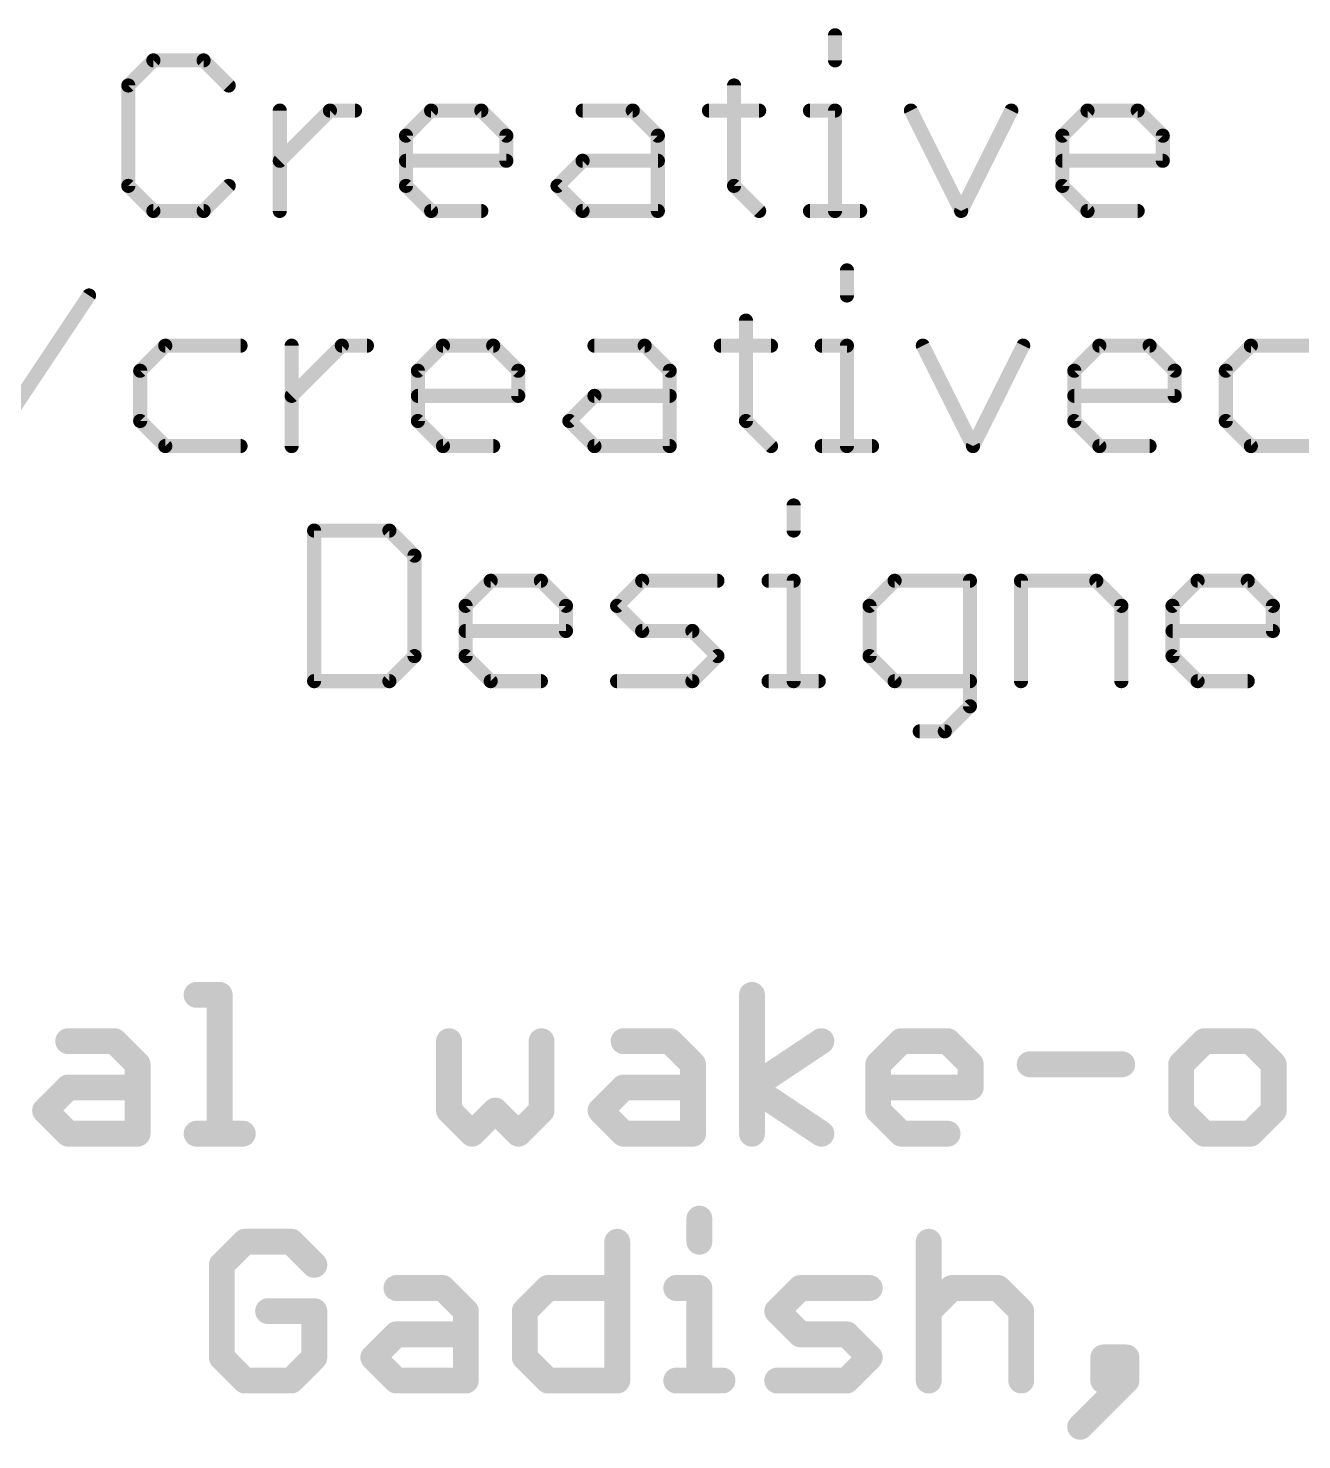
# Model space of a CAD drawing. Extents: x -98 to 45, y 0 to 29.
# Drawn here: x -69.05 to -55.29, y 13.47 to 28.72 of the extents above; entities that cross this region are included whole.
import ezdxf

# ---------------------------------------------------------------- set-up
doc = ezdxf.new("R2010")
doc.units = 0
doc.layers.add('27', color=253, linetype='CONTINUOUS')

msp = doc.modelspace()

# ---------------------------------------------------------------- linework, layer by layer
at = {"layer": '27'}
for points, const_width in [([(-60.3338, 28.6444), (-60.3338, 28.3732)], 0.1524), ([(-67.701, 28.3732), (-67.9721, 28.102)], 0.1524), ([(-67.1586, 28.3732), (-67.701, 28.3732)], 0.1524), ([(-66.8875, 28.102), (-67.1586, 28.3732)], 0.1524), ([(-67.9721, 28.102), (-67.9721, 27.0174)], 0.1524), ([(-61.4252, 28.102), (-61.4252, 27.0174)], 0.1524), ([(-66.335, 26.7462), (-66.335, 27.8309)], 0.1524), ([(-66.335, 27.2885), (-65.7926, 27.8309)], 0.1524), ([(-65.7926, 27.8309), (-65.5215, 27.8309)], 0.1524), ([(-64.9707, 27.5597), (-64.6995, 27.8309)], 0.1524), ([(-64.6995, 27.8309), (-64.1572, 27.8309)], 0.1524), ([(-64.1572, 27.8309), (-63.886, 27.5597)], 0.1524), ([(-63.0624, 27.8309), (-62.52, 27.8309)], 0.1524), ([(-62.52, 27.8309), (-62.2489, 27.5597)], 0.1524), ([(-61.6964, 27.8309), (-61.154, 27.8309)], 0.1524), ([(-60.6049, 27.8309), (-60.3338, 27.8309)], 0.1524), ([(-60.3338, 27.8309), (-60.3338, 26.7462)], 0.1524), ([(-59.5135, 27.8309), (-58.9712, 26.7462)], 0.1524), ([(-58.9712, 26.7462), (-58.4288, 27.8309)], 0.1524), ([(-57.8763, 27.5597), (-57.6052, 27.8309)], 0.1524), ([(-57.6052, 27.8309), (-57.0628, 27.8309)], 0.1524), ([(-57.0628, 27.8309), (-56.7917, 27.5597)], 0.1524), ([(-64.9707, 27.0174), (-64.9707, 27.5597)], 0.1524), ([(-63.886, 27.5597), (-63.886, 27.2885)], 0.1524), ([(-62.2489, 27.5597), (-62.2489, 26.7462)], 0.1524), ([(-57.8763, 27.0174), (-57.8763, 27.5597)], 0.1524), ([(-56.7917, 27.5597), (-56.7917, 27.2885)], 0.1524), ([(-63.886, 27.2885), (-64.9707, 27.2885)], 0.1524), ([(-63.3335, 27.0174), (-63.0624, 27.2885)], 0.1524), ([(-63.0624, 27.2885), (-62.2489, 27.2885)], 0.1524), ([(-56.7917, 27.2885), (-57.8763, 27.2885)], 0.1524), ([(-67.9721, 27.0174), (-67.701, 26.7462)], 0.1524), ([(-67.1586, 26.7462), (-66.8875, 27.0174)], 0.1524), ([(-64.6995, 26.7462), (-64.9707, 27.0174)], 0.1524), ([(-63.0624, 26.7462), (-63.3335, 27.0174)], 0.1524), ([(-61.4252, 27.0174), (-61.154, 26.7462)], 0.1524), ([(-57.6052, 26.7462), (-57.8763, 27.0174)], 0.1524), ([(-67.701, 26.7462), (-67.1586, 26.7462)], 0.1524), ([(-64.1572, 26.7462), (-64.6995, 26.7462)], 0.1524), ([(-62.2489, 26.7462), (-63.0624, 26.7462)], 0.1524), ([(-60.6049, 26.7462), (-60.0626, 26.7462)], 0.1524), ([(-57.0628, 26.7462), (-57.6052, 26.7462)], 0.1524), ([(-60.2054, 26.1044), (-60.2054, 25.8332)], 0.1524), ([(-69.4809, 24.2062), (-68.3962, 25.8332)], 0.1524), ([(-61.2968, 25.562), (-61.2968, 24.4774)], 0.1524), ([(-67.5726, 25.2909), (-67.8437, 25.0197)], 0.1524), ([(-66.7591, 25.2909), (-67.5726, 25.2909)], 0.1524), ([(-66.2066, 24.2062), (-66.2066, 25.2909)], 0.1524), ([(-66.2066, 24.7485), (-65.6642, 25.2909)], 0.1524), ([(-65.6642, 25.2909), (-65.3931, 25.2909)], 0.1524), ([(-64.8423, 25.0197), (-64.5711, 25.2909)], 0.1524), ([(-64.5711, 25.2909), (-64.0288, 25.2909)], 0.1524), ([(-64.0288, 25.2909), (-63.7576, 25.0197)], 0.1524), ([(-62.934, 25.2909), (-62.3916, 25.2909)], 0.1524), ([(-62.3916, 25.2909), (-62.1205, 25.0197)], 0.1524), ([(-61.568, 25.2909), (-61.0256, 25.2909)], 0.1524), ([(-60.4765, 25.2909), (-60.2054, 25.2909)], 0.1524), ([(-60.2054, 25.2909), (-60.2054, 24.2062)], 0.1524), ([(-59.3851, 25.2909), (-58.8428, 24.2062)], 0.1524), ([(-58.8428, 24.2062), (-58.3004, 25.2909)], 0.1524), ([(-57.7479, 25.0197), (-57.4768, 25.2909)], 0.1524), ([(-57.4768, 25.2909), (-56.9344, 25.2909)], 0.1524), ([(-56.9344, 25.2909), (-56.6633, 25.0197)], 0.1524), ([(-55.8396, 25.2909), (-56.1108, 25.0197)], 0.1524), ([(-55.0261, 25.2909), (-55.8396, 25.2909)], 0.1524), ([(-67.8437, 25.0197), (-67.8437, 24.4774)], 0.1524), ([(-64.8423, 24.4774), (-64.8423, 25.0197)], 0.1524), ([(-63.7576, 25.0197), (-63.7576, 24.7485)], 0.1524), ([(-62.1205, 25.0197), (-62.1205, 24.2062)], 0.1524), ([(-57.7479, 24.4774), (-57.7479, 25.0197)], 0.1524), ([(-56.6633, 25.0197), (-56.6633, 24.7485)], 0.1524), ([(-56.1108, 25.0197), (-56.1108, 24.4774)], 0.1524), ([(-63.7576, 24.7485), (-64.8423, 24.7485)], 0.1524), ([(-63.2051, 24.4774), (-62.934, 24.7485)], 0.1524), ([(-62.934, 24.7485), (-62.1205, 24.7485)], 0.1524), ([(-56.6633, 24.7485), (-57.7479, 24.7485)], 0.1524), ([(-67.8437, 24.4774), (-67.5726, 24.2062)], 0.1524), ([(-64.5711, 24.2062), (-64.8423, 24.4774)], 0.1524), ([(-62.934, 24.2062), (-63.2051, 24.4774)], 0.1524), ([(-61.2968, 24.4774), (-61.0256, 24.2062)], 0.1524), ([(-57.4768, 24.2062), (-57.7479, 24.4774)], 0.1524), ([(-56.1108, 24.4774), (-55.8396, 24.2062)], 0.1524), ([(-67.5726, 24.2062), (-66.7591, 24.2062)], 0.1524), ([(-64.0288, 24.2062), (-64.5711, 24.2062)], 0.1524), ([(-62.1205, 24.2062), (-62.934, 24.2062)], 0.1524), ([(-60.4765, 24.2062), (-59.9342, 24.2062)], 0.1524), ([(-56.9344, 24.2062), (-57.4768, 24.2062)], 0.1524), ([(-55.8396, 24.2062), (-55.0261, 24.2062)], 0.1524), ([(-60.7812, 23.5644), (-60.7812, 23.2932)], 0.1524), ([(-65.9638, 23.2932), (-65.9638, 21.6662)], 0.1524), ([(-65.1503, 23.2932), (-65.9638, 23.2932)], 0.1524), ([(-64.8791, 23.022), (-65.1503, 23.2932)], 0.1524), ([(-64.8791, 21.9374), (-64.8791, 23.022)], 0.1524), ([(-64.3266, 22.4797), (-64.0555, 22.7509)], 0.1524), ([(-64.0555, 22.7509), (-63.5132, 22.7509)], 0.1524), ([(-63.5132, 22.7509), (-63.242, 22.4797)], 0.1524), ([(-62.6895, 22.4797), (-62.4183, 22.7509)], 0.1524), ([(-62.4183, 22.7509), (-61.6048, 22.7509)], 0.1524), ([(-61.0523, 22.7509), (-60.7812, 22.7509)], 0.1524), ([(-60.7812, 22.7509), (-60.7812, 21.6662)], 0.1524), ([(-59.6897, 22.7509), (-59.9609, 22.4797)], 0.1524), ([(-58.8762, 22.7509), (-59.6897, 22.7509)], 0.1524), ([(-58.8762, 21.395), (-58.8762, 22.7509)], 0.1524), ([(-58.3237, 21.6662), (-58.3237, 22.7509)], 0.1524), ([(-58.3237, 22.7509), (-57.5102, 22.7509)], 0.1524), ([(-57.5102, 22.7509), (-57.2391, 22.4797)], 0.1524), ([(-56.6866, 22.4797), (-56.4154, 22.7509)], 0.1524), ([(-56.4154, 22.7509), (-55.8731, 22.7509)], 0.1524), ([(-55.8731, 22.7509), (-55.6019, 22.4797)], 0.1524), ([(-64.3266, 21.9374), (-64.3266, 22.4797)], 0.1524), ([(-63.242, 22.4797), (-63.242, 22.2085)], 0.1524), ([(-62.4183, 22.2085), (-62.6895, 22.4797)], 0.1524), ([(-59.9609, 22.4797), (-59.9609, 21.9374)], 0.1524), ([(-57.2391, 22.4797), (-57.2391, 21.6662)], 0.1524), ([(-56.6866, 21.9374), (-56.6866, 22.4797)], 0.1524), ([(-55.6019, 22.4797), (-55.6019, 22.2085)], 0.1524), ([(-63.242, 22.2085), (-64.3266, 22.2085)], 0.1524), ([(-61.876, 22.2085), (-62.4183, 22.2085)], 0.1524), ([(-61.6048, 21.9374), (-61.876, 22.2085)], 0.1524), ([(-55.6019, 22.2085), (-56.6866, 22.2085)], 0.1524), ([(-65.1503, 21.6662), (-64.8791, 21.9374)], 0.1524), ([(-64.0555, 21.6662), (-64.3266, 21.9374)], 0.1524), ([(-61.876, 21.6662), (-61.6048, 21.9374)], 0.1524), ([(-59.9609, 21.9374), (-59.6897, 21.6662)], 0.1524), ([(-56.4154, 21.6662), (-56.6866, 21.9374)], 0.1524), ([(-65.9638, 21.6662), (-65.1503, 21.6662)], 0.1524), ([(-63.5132, 21.6662), (-64.0555, 21.6662)], 0.1524), ([(-62.6895, 21.6662), (-61.876, 21.6662)], 0.1524), ([(-61.0523, 21.6662), (-60.51, 21.6662)], 0.1524), ([(-59.6897, 21.6662), (-58.8762, 21.6662)], 0.1524), ([(-55.8731, 21.6662), (-56.4154, 21.6662)], 0.1524), ([(-59.1474, 21.1239), (-58.8762, 21.395)], 0.1524), ([(-59.4186, 21.1239), (-59.1474, 21.1239)], 0.1524), ([(-67.2345, 18.2766), (-66.9845, 18.2766)], 0.2794), ([(-66.9845, 18.2766), (-66.9845, 16.7767)], 0.2794), ([(-61.2316, 16.7767), (-61.2316, 18.2766)], 0.2794), ([(-68.6217, 17.7766), (-68.1217, 17.7766)], 0.2794), ([(-68.1217, 17.7766), (-67.8717, 17.5266)], 0.2794), ([(-64.5059, 17.7766), (-64.5059, 17.0267)], 0.2794), ([(-63.506, 17.0267), (-63.506, 17.7766)], 0.2794), ([(-62.6188, 17.7766), (-62.1188, 17.7766)], 0.2794), ([(-62.1188, 17.7766), (-61.8688, 17.5266)], 0.2794), ([(-61.2316, 17.2767), (-60.4817, 17.7766)], 0.2794), ([(-59.8673, 17.5266), (-59.6173, 17.7766)], 0.2794), ([(-59.6173, 17.7766), (-59.1174, 17.7766)], 0.2794), ([(-59.1174, 17.7766), (-58.8674, 17.5266)], 0.2794), ([(-56.343, 17.7766), (-56.593, 17.5266)], 0.2794), ([(-55.843, 17.7766), (-56.343, 17.7766)], 0.2794), ([(-55.5931, 17.5266), (-55.843, 17.7766)], 0.2794), ([(-67.8717, 17.5266), (-67.8717, 16.7767)], 0.2794), ([(-61.8688, 17.5266), (-61.8688, 16.7767)], 0.2794), ([(-59.8673, 17.0267), (-59.8673, 17.5266)], 0.2794), ([(-58.8674, 17.5266), (-58.8674, 17.2767)], 0.2794), ([(-58.2301, 17.5266), (-57.2302, 17.5266)], 0.2794), ([(-56.593, 17.5266), (-56.593, 17.0267)], 0.2794), ([(-55.5931, 17.0267), (-55.5931, 17.5266)], 0.2794), ([(-68.8717, 17.0267), (-68.6217, 17.2767)], 0.2794), ([(-68.6217, 17.2767), (-67.8717, 17.2767)], 0.2794), ([(-62.8688, 17.0267), (-62.6188, 17.2767)], 0.2794), ([(-62.6188, 17.2767), (-61.8688, 17.2767)], 0.2794), ([(-60.4817, 16.7767), (-61.2316, 17.2767)], 0.2794), ([(-58.8674, 17.2767), (-59.8673, 17.2767)], 0.2794), ([(-68.6217, 16.7767), (-68.8717, 17.0267)], 0.2794), ([(-64.5059, 17.0267), (-64.2559, 16.7767)], 0.2794), ([(-64.2559, 16.7767), (-64.0059, 17.0267)], 0.2794), ([(-64.0059, 17.0267), (-63.756, 16.7767)], 0.2794), ([(-63.756, 16.7767), (-63.506, 17.0267)], 0.2794), ([(-62.6188, 16.7767), (-62.8688, 17.0267)], 0.2794), ([(-59.6173, 16.7767), (-59.8673, 17.0267)], 0.2794), ([(-56.593, 17.0267), (-56.343, 16.7767)], 0.2794), ([(-55.843, 16.7767), (-55.5931, 17.0267)], 0.2794), ([(-67.8717, 16.7767), (-68.6217, 16.7767)], 0.2794), ([(-67.2345, 16.7767), (-66.7345, 16.7767)], 0.2794), ([(-61.8688, 16.7767), (-62.6188, 16.7767)], 0.2794), ([(-59.1174, 16.7767), (-59.6173, 16.7767)], 0.2794), ([(-56.343, 16.7767), (-55.843, 16.7767)], 0.2794), ([(-61.8002, 15.8596), (-61.8002, 15.6096)], 0.2794), ([(-66.7117, 15.6096), (-66.9616, 15.3596)], 0.2794), ([(-66.2117, 15.6096), (-66.7117, 15.6096)], 0.2794), ([(-65.9617, 15.3596), (-66.2117, 15.6096)], 0.2794), ([(-62.6874, 15.6096), (-62.6874, 14.1097)], 0.2794), ([(-59.3216, 15.6096), (-59.3216, 14.1097)], 0.2794), ([(-66.9616, 15.3596), (-66.9616, 14.3597)], 0.2794), ([(-65.0745, 15.1096), (-64.5745, 15.1096)], 0.2794), ([(-64.5745, 15.1096), (-64.3246, 14.8596)], 0.2794), ([(-63.6873, 14.8596), (-63.4374, 15.1096)], 0.2794), ([(-63.4374, 15.1096), (-62.6874, 15.1096)], 0.2794), ([(-62.0502, 15.1096), (-61.8002, 15.1096)], 0.2794), ([(-61.8002, 15.1096), (-61.8002, 14.1097)], 0.2794), ([(-60.9587, 14.8596), (-60.7088, 15.1096)], 0.2794), ([(-60.7088, 15.1096), (-59.9588, 15.1096)], 0.2794), ([(-59.3216, 14.8596), (-59.0716, 15.1096)], 0.2794), ([(-59.0716, 15.1096), (-58.5716, 15.1096)], 0.2794), ([(-58.5716, 15.1096), (-58.3217, 14.8596)], 0.2794), ([(-65.9617, 14.8596), (-66.4617, 14.8596)], 0.2794), ([(-65.9617, 14.3597), (-65.9617, 14.8596)], 0.2794), ([(-64.3246, 14.8596), (-64.3246, 14.1097)], 0.2794), ([(-63.6873, 14.3597), (-63.6873, 14.8596)], 0.2794), ([(-60.7088, 14.6097), (-60.9587, 14.8596)], 0.2794), ([(-58.3217, 14.8596), (-58.3217, 14.1097)], 0.2794), ([(-65.3245, 14.3597), (-65.0745, 14.6097)], 0.2794), ([(-65.0745, 14.6097), (-64.3246, 14.6097)], 0.2794), ([(-60.2088, 14.6097), (-60.7088, 14.6097)], 0.2794), ([(-59.9588, 14.3597), (-60.2088, 14.6097)], 0.2794), ([(-66.9616, 14.3597), (-66.7117, 14.1097)], 0.2794), ([(-66.2117, 14.1097), (-65.9617, 14.3597)], 0.2794), ([(-65.0745, 14.1097), (-65.3245, 14.3597)], 0.2794), ([(-63.4374, 14.1097), (-63.6873, 14.3597)], 0.2794), ([(-60.2088, 14.1097), (-59.9588, 14.3597)], 0.2794), ([(-57.1845, 14.3597), (-57.4344, 14.3597)], 0.2794), ([(-57.4344, 14.3597), (-57.4344, 14.1097)], 0.2794), ([(-57.1845, 14.1097), (-57.1845, 14.3597)], 0.2794), ([(-66.7117, 14.1097), (-66.2117, 14.1097)], 0.2794), ([(-64.3246, 14.1097), (-65.0745, 14.1097)], 0.2794), ([(-62.6874, 14.1097), (-63.4374, 14.1097)], 0.2794), ([(-62.0502, 14.1097), (-61.5502, 14.1097)], 0.2794), ([(-60.9587, 14.1097), (-60.2088, 14.1097)], 0.2794), ([(-57.6844, 13.6097), (-57.1845, 14.1097)], 0.2794), ([(-57.4344, 14.1097), (-57.1845, 14.1097)], 0.2794)]:
    msp.add_lwpolyline(points, dxfattribs=dict(at, const_width=const_width))
for points, const_width in [([(-60.2957, 28.6444, 1), (-60.3719, 28.6444)], 0.0762), ([(-67.701, 28.4113, 1), (-67.701, 28.3351)], 0.0762), ([(-67.674, 28.3462, 1), (-67.7279, 28.4001)], 0.0762), ([(-67.1317, 28.4001, 1), (-67.1856, 28.3462)], 0.0762), ([(-67.1586, 28.3351, 1), (-67.1586, 28.4113)], 0.0762), ([(-60.3719, 28.3732, 1), (-60.2957, 28.3732)], 0.0762), ([(-67.9991, 28.129, 1), (-67.9452, 28.0751)], 0.0762), ([(-67.934, 28.102, 1), (-68.0102, 28.102)], 0.0762), ([(-66.9144, 28.0751, 1), (-66.8605, 28.129)], 0.0762), ([(-61.3871, 28.102, 1), (-61.4633, 28.102)], 0.0762), ([(-66.2969, 27.8309, 1), (-66.3731, 27.8309)], 0.0762), ([(-65.7926, 27.869, 1), (-65.7926, 27.7928)], 0.0762), ([(-65.7657, 27.8039, 1), (-65.8196, 27.8578)], 0.0762), ([(-65.5215, 27.7928, 1), (-65.5215, 27.869)], 0.0762), ([(-64.6995, 27.869, 1), (-64.6995, 27.7928)], 0.0762), ([(-64.6726, 27.8039, 1), (-64.7265, 27.8578)], 0.0762), ([(-64.1302, 27.8578, 1), (-64.1841, 27.8039)], 0.0762), ([(-64.1572, 27.7928, 1), (-64.1572, 27.869)], 0.0762), ([(-63.0624, 27.869, 1), (-63.0624, 27.7928)], 0.0762), ([(-62.4931, 27.8578, 1), (-62.547, 27.8039)], 0.0762), ([(-62.52, 27.7928, 1), (-62.52, 27.869)], 0.0762), ([(-61.6964, 27.869, 1), (-61.6964, 27.7928)], 0.0762), ([(-61.154, 27.7928, 1), (-61.154, 27.869)], 0.0762), ([(-60.6049, 27.869, 1), (-60.6049, 27.7928)], 0.0762), ([(-60.2957, 27.8309, 1), (-60.3719, 27.8309)], 0.0762), ([(-60.3338, 27.7928, 1), (-60.3338, 27.869)], 0.0762), ([(-59.4794, 27.8479, 1), (-59.5476, 27.8138)], 0.0762), ([(-58.3948, 27.8138, 1), (-58.4629, 27.8479)], 0.0762), ([(-57.6052, 27.869, 1), (-57.6052, 27.7928)], 0.0762), ([(-57.5782, 27.8039, 1), (-57.6321, 27.8578)], 0.0762), ([(-57.0359, 27.8578, 1), (-57.0898, 27.8039)], 0.0762), ([(-57.0628, 27.7928, 1), (-57.0628, 27.869)], 0.0762), ([(-64.9326, 27.5597, 1), (-65.0088, 27.5597)], 0.0762), ([(-64.9976, 27.5866, 1), (-64.9437, 27.5328)], 0.0762), ([(-63.8479, 27.5597, 1), (-63.9241, 27.5597)], 0.0762), ([(-63.913, 27.5328, 1), (-63.8591, 27.5866)], 0.0762), ([(-62.2108, 27.5597, 1), (-62.287, 27.5597)], 0.0762), ([(-62.2758, 27.5328, 1), (-62.2219, 27.5866)], 0.0762), ([(-57.8382, 27.5597, 1), (-57.9144, 27.5597)], 0.0762), ([(-57.9033, 27.5866, 1), (-57.8494, 27.5328)], 0.0762), ([(-56.7536, 27.5597, 1), (-56.8298, 27.5597)], 0.0762), ([(-56.8186, 27.5328, 1), (-56.7647, 27.5866)], 0.0762), ([(-66.3619, 27.3155, 1), (-66.308, 27.2616)], 0.0762), ([(-64.9707, 27.3266, 1), (-64.9707, 27.2504)], 0.0762), ([(-63.9241, 27.2885, 1), (-63.8479, 27.2885)], 0.0762), ([(-63.886, 27.2504, 1), (-63.886, 27.3266)], 0.0762), ([(-63.0624, 27.3266, 1), (-63.0624, 27.2504)], 0.0762), ([(-63.0354, 27.2616, 1), (-63.0893, 27.3155)], 0.0762), ([(-62.2489, 27.2504, 1), (-62.2489, 27.3266)], 0.0762), ([(-57.8763, 27.3266, 1), (-57.8763, 27.2504)], 0.0762), ([(-56.8298, 27.2885, 1), (-56.7536, 27.2885)], 0.0762), ([(-56.7917, 27.2504, 1), (-56.7917, 27.3266)], 0.0762), ([(-67.9452, 27.0443, 1), (-67.9991, 26.9904)], 0.0762), ([(-68.0102, 27.0174, 1), (-67.934, 27.0174)], 0.0762), ([(-66.8605, 26.9904, 1), (-66.9144, 27.0443)], 0.0762), ([(-64.9437, 27.0443, 1), (-64.9976, 26.9904)], 0.0762), ([(-65.0088, 27.0174, 1), (-64.9326, 27.0174)], 0.0762), ([(-63.3066, 27.0443, 1), (-63.3605, 26.9904)], 0.0762), ([(-63.3605, 27.0443, 1), (-63.3066, 26.9904)], 0.0762), ([(-61.3983, 27.0443, 1), (-61.4521, 26.9904)], 0.0762), ([(-61.4633, 27.0174, 1), (-61.3871, 27.0174)], 0.0762), ([(-57.8494, 27.0443, 1), (-57.9033, 26.9904)], 0.0762), ([(-57.9144, 27.0174, 1), (-57.8382, 27.0174)], 0.0762), ([(-67.701, 26.7843, 1), (-67.701, 26.7081)], 0.0762), ([(-67.7279, 26.7193, 1), (-67.674, 26.7731)], 0.0762), ([(-67.1856, 26.7731, 1), (-67.1317, 26.7193)], 0.0762), ([(-67.1586, 26.7081, 1), (-67.1586, 26.7843)], 0.0762), ([(-66.3731, 26.7462, 1), (-66.2969, 26.7462)], 0.0762), ([(-64.6995, 26.7843, 1), (-64.6995, 26.7081)], 0.0762), ([(-64.7265, 26.7193, 1), (-64.6726, 26.7731)], 0.0762), ([(-64.1572, 26.7081, 1), (-64.1572, 26.7843)], 0.0762), ([(-63.0624, 26.7843, 1), (-63.0624, 26.7081)], 0.0762), ([(-63.0893, 26.7193, 1), (-63.0354, 26.7731)], 0.0762), ([(-62.287, 26.7462, 1), (-62.2108, 26.7462)], 0.0762), ([(-62.2489, 26.7081, 1), (-62.2489, 26.7843)], 0.0762), ([(-61.181, 26.7193, 1), (-61.1271, 26.7731)], 0.0762), ([(-60.6049, 26.7843, 1), (-60.6049, 26.7081)], 0.0762), ([(-60.3719, 26.7462, 1), (-60.2957, 26.7462)], 0.0762), ([(-60.0626, 26.7081, 1), (-60.0626, 26.7843)], 0.0762), ([(-59.0052, 26.7632, 1), (-58.9371, 26.7292)], 0.0762), ([(-59.0052, 26.7292, 1), (-58.9371, 26.7632)], 0.0762), ([(-57.6052, 26.7843, 1), (-57.6052, 26.7081)], 0.0762), ([(-57.6321, 26.7193, 1), (-57.5782, 26.7731)], 0.0762), ([(-57.0628, 26.7081, 1), (-57.0628, 26.7843)], 0.0762), ([(-60.1673, 26.1044, 1), (-60.2435, 26.1044)], 0.0762), ([(-68.3645, 25.8121, 1), (-68.4279, 25.8543)], 0.0762), ([(-60.2435, 25.8332, 1), (-60.1673, 25.8332)], 0.0762), ([(-61.2587, 25.562, 1), (-61.3349, 25.562)], 0.0762), ([(-67.5726, 25.329, 1), (-67.5726, 25.2528)], 0.0762), ([(-67.5456, 25.2639, 1), (-67.5995, 25.3178)], 0.0762), ([(-66.7591, 25.2528, 1), (-66.7591, 25.329)], 0.0762), ([(-66.1685, 25.2909, 1), (-66.2447, 25.2909)], 0.0762), ([(-65.6642, 25.329, 1), (-65.6642, 25.2528)], 0.0762), ([(-65.6373, 25.2639, 1), (-65.6912, 25.3178)], 0.0762), ([(-65.3931, 25.2528, 1), (-65.3931, 25.329)], 0.0762), ([(-64.5711, 25.329, 1), (-64.5711, 25.2528)], 0.0762), ([(-64.5442, 25.2639, 1), (-64.598, 25.3178)], 0.0762), ([(-64.0018, 25.3178, 1), (-64.0557, 25.2639)], 0.0762), ([(-64.0288, 25.2528, 1), (-64.0288, 25.329)], 0.0762), ([(-62.934, 25.329, 1), (-62.934, 25.2528)], 0.0762), ([(-62.3647, 25.3178, 1), (-62.4186, 25.2639)], 0.0762), ([(-62.3916, 25.2528, 1), (-62.3916, 25.329)], 0.0762), ([(-61.568, 25.329, 1), (-61.568, 25.2528)], 0.0762), ([(-61.0256, 25.2528, 1), (-61.0256, 25.329)], 0.0762), ([(-60.4765, 25.329, 1), (-60.4765, 25.2528)], 0.0762), ([(-60.1673, 25.2909, 1), (-60.2435, 25.2909)], 0.0762), ([(-60.2054, 25.2528, 1), (-60.2054, 25.329)], 0.0762), ([(-59.351, 25.3079, 1), (-59.4192, 25.2738)], 0.0762), ([(-58.2663, 25.2738, 1), (-58.3345, 25.3079)], 0.0762), ([(-57.4768, 25.329, 1), (-57.4768, 25.2528)], 0.0762), ([(-57.4498, 25.2639, 1), (-57.5037, 25.3178)], 0.0762), ([(-56.9075, 25.3178, 1), (-56.9614, 25.2639)], 0.0762), ([(-56.9344, 25.2528, 1), (-56.9344, 25.329)], 0.0762), ([(-55.8396, 25.329, 1), (-55.8396, 25.2528)], 0.0762), ([(-55.8127, 25.2639, 1), (-55.8665, 25.3178)], 0.0762), ([(-67.8056, 25.0197, 1), (-67.8818, 25.0197)], 0.0762), ([(-67.8707, 25.0466, 1), (-67.8168, 24.9928)], 0.0762), ([(-64.8042, 25.0197, 1), (-64.8804, 25.0197)], 0.0762), ([(-64.8692, 25.0466, 1), (-64.8153, 24.9928)], 0.0762), ([(-63.7195, 25.0197, 1), (-63.7957, 25.0197)], 0.0762), ([(-63.7846, 24.9928, 1), (-63.7307, 25.0466)], 0.0762), ([(-62.0824, 25.0197, 1), (-62.1586, 25.0197)], 0.0762), ([(-62.1474, 24.9928, 1), (-62.0935, 25.0466)], 0.0762), ([(-57.7098, 25.0197, 1), (-57.786, 25.0197)], 0.0762), ([(-57.7749, 25.0466, 1), (-57.721, 24.9928)], 0.0762), ([(-56.6252, 25.0197, 1), (-56.7014, 25.0197)], 0.0762), ([(-56.6902, 24.9928, 1), (-56.6363, 25.0466)], 0.0762), ([(-56.0727, 25.0197, 1), (-56.1489, 25.0197)], 0.0762), ([(-56.1377, 25.0466, 1), (-56.0838, 24.9928)], 0.0762), ([(-66.2335, 24.7755, 1), (-66.1796, 24.7216)], 0.0762), ([(-64.8423, 24.7866, 1), (-64.8423, 24.7104)], 0.0762), ([(-63.7957, 24.7485, 1), (-63.7195, 24.7485)], 0.0762), ([(-63.7576, 24.7104, 1), (-63.7576, 24.7866)], 0.0762), ([(-62.934, 24.7866, 1), (-62.934, 24.7104)], 0.0762), ([(-62.907, 24.7216, 1), (-62.9609, 24.7755)], 0.0762), ([(-62.1205, 24.7104, 1), (-62.1205, 24.7866)], 0.0762), ([(-57.7479, 24.7866, 1), (-57.7479, 24.7104)], 0.0762), ([(-56.7014, 24.7485, 1), (-56.6252, 24.7485)], 0.0762), ([(-56.6633, 24.7104, 1), (-56.6633, 24.7866)], 0.0762), ([(-67.8168, 24.5043, 1), (-67.8707, 24.4504)], 0.0762), ([(-64.8153, 24.5043, 1), (-64.8692, 24.4504)], 0.0762), ([(-63.1782, 24.5043, 1), (-63.2321, 24.4504)], 0.0762), ([(-61.2699, 24.5043, 1), (-61.3237, 24.4504)], 0.0762), ([(-57.721, 24.5043, 1), (-57.7749, 24.4504)], 0.0762), ([(-56.0838, 24.5043, 1), (-56.1377, 24.4504)], 0.0762), ([(-67.8818, 24.4774, 1), (-67.8056, 24.4774)], 0.0762), ([(-64.8804, 24.4774, 1), (-64.8042, 24.4774)], 0.0762), ([(-63.2321, 24.5043, 1), (-63.1782, 24.4504)], 0.0762), ([(-61.3349, 24.4774, 1), (-61.2587, 24.4774)], 0.0762), ([(-57.786, 24.4774, 1), (-57.7098, 24.4774)], 0.0762), ([(-56.1489, 24.4774, 1), (-56.0727, 24.4774)], 0.0762), ([(-67.5726, 24.2443, 1), (-67.5726, 24.1681)], 0.0762), ([(-67.5995, 24.1793, 1), (-67.5456, 24.2331)], 0.0762), ([(-66.7591, 24.1681, 1), (-66.7591, 24.2443)], 0.0762), ([(-64.5711, 24.2443, 1), (-64.5711, 24.1681)], 0.0762), ([(-64.598, 24.1793, 1), (-64.5442, 24.2331)], 0.0762), ([(-64.0288, 24.1681, 1), (-64.0288, 24.2443)], 0.0762), ([(-62.934, 24.2443, 1), (-62.934, 24.1681)], 0.0762), ([(-62.9609, 24.1793, 1), (-62.907, 24.2331)], 0.0762), ([(-62.1205, 24.1681, 1), (-62.1205, 24.2443)], 0.0762), ([(-61.0526, 24.1793, 1), (-60.9987, 24.2331)], 0.0762), ([(-60.4765, 24.2443, 1), (-60.4765, 24.1681)], 0.0762), ([(-59.9342, 24.1681, 1), (-59.9342, 24.2443)], 0.0762), ([(-58.8768, 24.2232, 1), (-58.8087, 24.1892)], 0.0762), ([(-58.8768, 24.1892, 1), (-58.8087, 24.2232)], 0.0762), ([(-57.4768, 24.2443, 1), (-57.4768, 24.1681)], 0.0762), ([(-57.5037, 24.1793, 1), (-57.4498, 24.2331)], 0.0762), ([(-56.9344, 24.1681, 1), (-56.9344, 24.2443)], 0.0762), ([(-55.8396, 24.2443, 1), (-55.8396, 24.1681)], 0.0762), ([(-55.8665, 24.1793, 1), (-55.8127, 24.2331)], 0.0762), ([(-66.2447, 24.2062, 1), (-66.1685, 24.2062)], 0.0762), ([(-62.1586, 24.2062, 1), (-62.0824, 24.2062)], 0.0762), ([(-60.2435, 24.2062, 1), (-60.1673, 24.2062)], 0.0762), ([(-60.7431, 23.5644, 1), (-60.8193, 23.5644)], 0.0762), ([(-65.9257, 23.2932, 1), (-66.0019, 23.2932)], 0.0762), ([(-65.9638, 23.3313, 1), (-65.9638, 23.2551)], 0.0762), ([(-65.1234, 23.3201, 1), (-65.1772, 23.2662)], 0.0762), ([(-65.1503, 23.2551, 1), (-65.1503, 23.3313)], 0.0762), ([(-60.8193, 23.2932, 1), (-60.7431, 23.2932)], 0.0762), ([(-64.841, 23.022, 1), (-64.9172, 23.022)], 0.0762), ([(-64.9061, 22.9951, 1), (-64.8522, 23.049)], 0.0762), ([(-64.0555, 22.789, 1), (-64.0555, 22.7128)], 0.0762), ([(-64.0285, 22.7239, 1), (-64.0824, 22.7778)], 0.0762), ([(-63.4862, 22.7778, 1), (-63.5401, 22.7239)], 0.0762), ([(-63.5132, 22.7128, 1), (-63.5132, 22.789)], 0.0762), ([(-62.4183, 22.789, 1), (-62.4183, 22.7128)], 0.0762), ([(-62.3914, 22.7239, 1), (-62.4453, 22.7778)], 0.0762), ([(-61.6048, 22.7128, 1), (-61.6048, 22.789)], 0.0762), ([(-61.0523, 22.789, 1), (-61.0523, 22.7128)], 0.0762), ([(-60.7431, 22.7509, 1), (-60.8193, 22.7509)], 0.0762), ([(-60.7812, 22.7128, 1), (-60.7812, 22.789)], 0.0762), ([(-59.6897, 22.789, 1), (-59.6897, 22.7128)], 0.0762), ([(-59.6628, 22.7239, 1), (-59.7167, 22.7778)], 0.0762), ([(-58.8381, 22.7509, 1), (-58.9143, 22.7509)], 0.0762), ([(-58.8762, 22.7128, 1), (-58.8762, 22.789)], 0.0762), ([(-58.2856, 22.7509, 1), (-58.3618, 22.7509)], 0.0762), ([(-58.3237, 22.789, 1), (-58.3237, 22.7128)], 0.0762), ([(-57.4833, 22.7778, 1), (-57.5372, 22.7239)], 0.0762), ([(-57.5102, 22.7128, 1), (-57.5102, 22.789)], 0.0762), ([(-56.4154, 22.789, 1), (-56.4154, 22.7128)], 0.0762), ([(-56.3885, 22.7239, 1), (-56.4424, 22.7778)], 0.0762), ([(-55.8461, 22.7778, 1), (-55.9, 22.7239)], 0.0762), ([(-55.8731, 22.7128, 1), (-55.8731, 22.789)], 0.0762), ([(-64.2885, 22.4797, 1), (-64.3647, 22.4797)], 0.0762), ([(-64.3536, 22.5066, 1), (-64.2997, 22.4528)], 0.0762), ([(-63.2039, 22.4797, 1), (-63.2801, 22.4797)], 0.0762), ([(-63.2689, 22.4528, 1), (-63.215, 22.5066)], 0.0762), ([(-62.6625, 22.5066, 1), (-62.7164, 22.4528)], 0.0762), ([(-62.7164, 22.5066, 1), (-62.6625, 22.4528)], 0.0762), ([(-59.9228, 22.4797, 1), (-59.999, 22.4797)], 0.0762), ([(-59.9878, 22.5066, 1), (-59.934, 22.4528)], 0.0762), ([(-57.201, 22.4797, 1), (-57.2772, 22.4797)], 0.0762), ([(-57.266, 22.4528, 1), (-57.2121, 22.5066)], 0.0762), ([(-56.6485, 22.4797, 1), (-56.7247, 22.4797)], 0.0762), ([(-56.7135, 22.5066, 1), (-56.6596, 22.4528)], 0.0762), ([(-55.5638, 22.4797, 1), (-55.64, 22.4797)], 0.0762), ([(-55.6289, 22.4528, 1), (-55.575, 22.5066)], 0.0762), ([(-64.3266, 22.2466, 1), (-64.3266, 22.1704)], 0.0762), ([(-63.242, 22.1704, 1), (-63.242, 22.2466)], 0.0762), ([(-62.4183, 22.2466, 1), (-62.4183, 22.1704)], 0.0762), ([(-62.4453, 22.1816, 1), (-62.3914, 22.2355)], 0.0762), ([(-61.8491, 22.2355, 1), (-61.9029, 22.1816)], 0.0762), ([(-61.876, 22.1704, 1), (-61.876, 22.2466)], 0.0762), ([(-56.6866, 22.2466, 1), (-56.6866, 22.1704)], 0.0762), ([(-55.6019, 22.1704, 1), (-55.6019, 22.2466)], 0.0762), ([(-63.2801, 22.2085, 1), (-63.2039, 22.2085)], 0.0762), ([(-55.64, 22.2085, 1), (-55.5638, 22.2085)], 0.0762), ([(-64.9172, 21.9374, 1), (-64.841, 21.9374)], 0.0762), ([(-64.8522, 21.9104, 1), (-64.9061, 21.9643)], 0.0762), ([(-64.2997, 21.9643, 1), (-64.3536, 21.9104)], 0.0762), ([(-64.3647, 21.9374, 1), (-64.2885, 21.9374)], 0.0762), ([(-61.5779, 21.9104, 1), (-61.6318, 21.9643)], 0.0762), ([(-61.6318, 21.9104, 1), (-61.5779, 21.9643)], 0.0762), ([(-59.934, 21.9643, 1), (-59.9878, 21.9104)], 0.0762), ([(-59.999, 21.9374, 1), (-59.9228, 21.9374)], 0.0762), ([(-56.6596, 21.9643, 1), (-56.7135, 21.9104)], 0.0762), ([(-56.7247, 21.9374, 1), (-56.6485, 21.9374)], 0.0762), ([(-65.9638, 21.7043, 1), (-65.9638, 21.6281)], 0.0762), ([(-66.0019, 21.6662, 1), (-65.9257, 21.6662)], 0.0762), ([(-65.1772, 21.6931, 1), (-65.1234, 21.6393)], 0.0762), ([(-65.1503, 21.6281, 1), (-65.1503, 21.7043)], 0.0762), ([(-64.0555, 21.7043, 1), (-64.0555, 21.6281)], 0.0762), ([(-64.0824, 21.6393, 1), (-64.0285, 21.6931)], 0.0762), ([(-63.5132, 21.6281, 1), (-63.5132, 21.7043)], 0.0762), ([(-62.6895, 21.7043, 1), (-62.6895, 21.6281)], 0.0762), ([(-61.9029, 21.6931, 1), (-61.8491, 21.6393)], 0.0762), ([(-61.876, 21.6281, 1), (-61.876, 21.7043)], 0.0762), ([(-61.0523, 21.7043, 1), (-61.0523, 21.6281)], 0.0762), ([(-60.8193, 21.6662, 1), (-60.7431, 21.6662)], 0.0762), ([(-60.51, 21.6281, 1), (-60.51, 21.7043)], 0.0762), ([(-59.6897, 21.7043, 1), (-59.6897, 21.6281)], 0.0762), ([(-59.7167, 21.6393, 1), (-59.6628, 21.6931)], 0.0762), ([(-58.8762, 21.6281, 1), (-58.8762, 21.7043)], 0.0762), ([(-58.3618, 21.6662, 1), (-58.2856, 21.6662)], 0.0762), ([(-57.2772, 21.6662, 1), (-57.201, 21.6662)], 0.0762), ([(-56.4154, 21.7043, 1), (-56.4154, 21.6281)], 0.0762), ([(-56.4424, 21.6393, 1), (-56.3885, 21.6931)], 0.0762), ([(-55.8731, 21.6281, 1), (-55.8731, 21.7043)], 0.0762), ([(-58.9143, 21.395, 1), (-58.8381, 21.395)], 0.0762), ([(-58.8493, 21.3681, 1), (-58.9032, 21.422)], 0.0762), ([(-59.4186, 21.162, 1), (-59.4186, 21.0858)], 0.0762), ([(-59.1474, 21.0858, 1), (-59.1474, 21.162)], 0.0762), ([(-59.1743, 21.1508, 1), (-59.1205, 21.0969)], 0.0762), ([(-67.2345, 18.3464, 1), (-67.2345, 18.2067)], 0.1397), ([(-66.9147, 18.2766, 1), (-67.0544, 18.2766)], 0.1397), ([(-66.9845, 18.2067, 1), (-66.9845, 18.3464)], 0.1397), ([(-61.1617, 18.2766, 1), (-61.3014, 18.2766)], 0.1397), ([(-68.6217, 17.8465, 1), (-68.6217, 17.7068)], 0.1397), ([(-68.0723, 17.826, 1), (-68.1711, 17.7272)], 0.1397), ([(-68.1217, 17.7068, 1), (-68.1217, 17.8465)], 0.1397), ([(-64.4361, 17.7766, 1), (-64.5758, 17.7766)], 0.1397), ([(-63.4361, 17.7766, 1), (-63.5758, 17.7766)], 0.1397), ([(-62.6188, 17.8465, 1), (-62.6188, 17.7068)], 0.1397), ([(-62.0694, 17.826, 1), (-62.1682, 17.7272)], 0.1397), ([(-62.1188, 17.7068, 1), (-62.1188, 17.8465)], 0.1397), ([(-60.4429, 17.7185, 1), (-60.5204, 17.8347)], 0.1397), ([(-59.6173, 17.8465, 1), (-59.6173, 17.7068)], 0.1397), ([(-59.5679, 17.7272, 1), (-59.6667, 17.826)], 0.1397), ([(-59.068, 17.826, 1), (-59.1668, 17.7272)], 0.1397), ([(-59.1174, 17.7068, 1), (-59.1174, 17.8465)], 0.1397), ([(-56.343, 17.8465, 1), (-56.343, 17.7068)], 0.1397), ([(-56.2936, 17.7272, 1), (-56.3924, 17.826)], 0.1397), ([(-55.7937, 17.826, 1), (-55.8924, 17.7272)], 0.1397), ([(-55.843, 17.7068, 1), (-55.843, 17.8465)], 0.1397), ([(-67.8019, 17.5266, 1), (-67.9416, 17.5266)], 0.1397), ([(-67.9211, 17.4772, 1), (-67.8223, 17.576)], 0.1397), ([(-61.799, 17.5266, 1), (-61.9387, 17.5266)], 0.1397), ([(-61.9182, 17.4772, 1), (-61.8194, 17.576)], 0.1397), ([(-59.7974, 17.5266, 1), (-59.9372, 17.5266)], 0.1397), ([(-59.9167, 17.576, 1), (-59.8179, 17.4772)], 0.1397), ([(-58.7975, 17.5266, 1), (-58.9372, 17.5266)], 0.1397), ([(-58.9168, 17.4772, 1), (-58.818, 17.576)], 0.1397), ([(-58.2301, 17.5965, 1), (-58.2301, 17.4568)], 0.1397), ([(-57.2302, 17.4568, 1), (-57.2302, 17.5965)], 0.1397), ([(-56.5231, 17.5266, 1), (-56.6628, 17.5266)], 0.1397), ([(-56.6424, 17.576, 1), (-56.5436, 17.4772)], 0.1397), ([(-55.5232, 17.5266, 1), (-55.6629, 17.5266)], 0.1397), ([(-55.6425, 17.4772, 1), (-55.5437, 17.576)], 0.1397), ([(-68.6217, 17.3465, 1), (-68.6217, 17.2068)], 0.1397), ([(-68.5723, 17.2273, 1), (-68.6711, 17.3261)], 0.1397), ([(-67.8717, 17.2068, 1), (-67.8717, 17.3465)], 0.1397), ([(-62.6188, 17.3465, 1), (-62.6188, 17.2068)], 0.1397), ([(-62.5694, 17.2273, 1), (-62.6682, 17.3261)], 0.1397), ([(-61.8688, 17.2068, 1), (-61.8688, 17.3465)], 0.1397), ([(-61.1929, 17.3348, 1), (-61.2703, 17.2185)], 0.1397), ([(-61.2703, 17.3348, 1), (-61.1929, 17.2185)], 0.1397), ([(-59.8673, 17.3465, 1), (-59.8673, 17.2068)], 0.1397), ([(-58.8674, 17.2068, 1), (-58.8674, 17.3465)], 0.1397), ([(-58.9372, 17.2767, 1), (-58.7975, 17.2767)], 0.1397), ([(-68.8223, 17.0761, 1), (-68.9211, 16.9773)], 0.1397), ([(-68.9211, 17.0761, 1), (-68.8223, 16.9773)], 0.1397), ([(-64.5758, 17.0267, 1), (-64.4361, 17.0267)], 0.1397), ([(-64.4565, 17.0761, 1), (-64.5553, 16.9773)], 0.1397), ([(-63.9566, 17.0761, 1), (-64.0553, 16.9773)], 0.1397), ([(-63.9566, 16.9773, 1), (-64.0553, 17.0761)], 0.1397), ([(-63.5758, 17.0267, 1), (-63.4361, 17.0267)], 0.1397), ([(-63.4566, 16.9773, 1), (-63.5554, 17.0761)], 0.1397), ([(-62.8194, 17.0761, 1), (-62.9181, 16.9773)], 0.1397), ([(-62.9181, 17.0761, 1), (-62.8194, 16.9773)], 0.1397), ([(-59.8179, 17.0761, 1), (-59.9167, 16.9773)], 0.1397), ([(-59.9372, 17.0267, 1), (-59.7974, 17.0267)], 0.1397), ([(-56.5436, 17.0761, 1), (-56.6424, 16.9773)], 0.1397), ([(-56.6628, 17.0267, 1), (-56.5231, 17.0267)], 0.1397), ([(-55.6629, 17.0267, 1), (-55.5232, 17.0267)], 0.1397), ([(-55.5437, 16.9773, 1), (-55.6425, 17.0761)], 0.1397), ([(-68.6217, 16.8466, 1), (-68.6217, 16.7069)], 0.1397), ([(-68.6711, 16.7273, 1), (-68.5723, 16.8261)], 0.1397), ([(-67.9416, 16.7767, 1), (-67.8019, 16.7767)], 0.1397), ([(-67.8717, 16.7069, 1), (-67.8717, 16.8466)], 0.1397), ([(-67.2345, 16.8466, 1), (-67.2345, 16.7069)], 0.1397), ([(-67.0544, 16.7767, 1), (-66.9147, 16.7767)], 0.1397), ([(-66.7345, 16.7069, 1), (-66.7345, 16.8466)], 0.1397), ([(-64.3053, 16.8261, 1), (-64.2065, 16.7273)], 0.1397), ([(-64.3053, 16.7273, 1), (-64.2065, 16.8261)], 0.1397), ([(-63.8054, 16.8261, 1), (-63.7066, 16.7273)], 0.1397), ([(-63.8054, 16.7273, 1), (-63.7066, 16.8261)], 0.1397), ([(-62.6188, 16.8466, 1), (-62.6188, 16.7069)], 0.1397), ([(-62.6682, 16.7273, 1), (-62.5694, 16.8261)], 0.1397), ([(-61.9387, 16.7767, 1), (-61.799, 16.7767)], 0.1397), ([(-61.8688, 16.7069, 1), (-61.8688, 16.8466)], 0.1397), ([(-61.3014, 16.7767, 1), (-61.1617, 16.7767)], 0.1397), ([(-60.5204, 16.7186, 1), (-60.4429, 16.8348)], 0.1397), ([(-59.6173, 16.8466, 1), (-59.6173, 16.7069)], 0.1397), ([(-59.6667, 16.7273, 1), (-59.5679, 16.8261)], 0.1397), ([(-59.1174, 16.7069, 1), (-59.1174, 16.8466)], 0.1397), ([(-56.343, 16.8466, 1), (-56.343, 16.7069)], 0.1397), ([(-56.3924, 16.7273, 1), (-56.2936, 16.8261)], 0.1397), ([(-55.8924, 16.8261, 1), (-55.7937, 16.7273)], 0.1397), ([(-55.843, 16.7069, 1), (-55.843, 16.8466)], 0.1397), ([(-61.7303, 15.8596, 1), (-61.87, 15.8596)], 0.1397), ([(-66.7117, 15.6794, 1), (-66.7117, 15.5397)], 0.1397), ([(-66.6623, 15.5602, 1), (-66.7611, 15.659)], 0.1397), ([(-66.1623, 15.659, 1), (-66.2611, 15.5602)], 0.1397), ([(-66.2117, 15.5397, 1), (-66.2117, 15.6794)], 0.1397), ([(-62.6176, 15.6096, 1), (-62.7573, 15.6096)], 0.1397), ([(-59.2517, 15.6096, 1), (-59.3914, 15.6096)], 0.1397), ([(-61.87, 15.6096, 1), (-61.7303, 15.6096)], 0.1397), ([(-66.8918, 15.3596, 1), (-67.0315, 15.3596)], 0.1397), ([(-67.011, 15.409, 1), (-66.9123, 15.3102)], 0.1397), ([(-66.0111, 15.3102, 1), (-65.9123, 15.409)], 0.1397), ([(-65.0745, 15.1795, 1), (-65.0745, 15.0398)], 0.1397), ([(-64.5252, 15.159, 1), (-64.6239, 15.0602)], 0.1397), ([(-64.5745, 15.0398, 1), (-64.5745, 15.1795)], 0.1397), ([(-63.4374, 15.1795, 1), (-63.4374, 15.0398)], 0.1397), ([(-63.388, 15.0602, 1), (-63.4867, 15.159)], 0.1397), ([(-62.6874, 15.0398, 1), (-62.6874, 15.1795)], 0.1397), ([(-62.0502, 15.1795, 1), (-62.0502, 15.0398)], 0.1397), ([(-61.7303, 15.1096, 1), (-61.87, 15.1096)], 0.1397), ([(-61.8002, 15.0398, 1), (-61.8002, 15.1795)], 0.1397), ([(-60.7088, 15.1795, 1), (-60.7088, 15.0398)], 0.1397), ([(-60.6594, 15.0602, 1), (-60.7582, 15.159)], 0.1397), ([(-59.9588, 15.0398, 1), (-59.9588, 15.1795)], 0.1397), ([(-59.0716, 15.1795, 1), (-59.0716, 15.0398)], 0.1397), ([(-59.0222, 15.0602, 1), (-59.121, 15.159)], 0.1397), ([(-58.5222, 15.159, 1), (-58.621, 15.0602)], 0.1397), ([(-58.5716, 15.0398, 1), (-58.5716, 15.1795)], 0.1397), ([(-66.4617, 14.9295, 1), (-66.4617, 14.7898)], 0.1397), ([(-65.8919, 14.8596, 1), (-66.0316, 14.8596)], 0.1397), ([(-65.9617, 14.7898, 1), (-65.9617, 14.9295)], 0.1397), ([(-64.2547, 14.8596, 1), (-64.3944, 14.8596)], 0.1397), ([(-64.374, 14.8102, 1), (-64.2752, 14.909)], 0.1397), ([(-63.6175, 14.8596, 1), (-63.7572, 14.8596)], 0.1397), ([(-63.7367, 14.909, 1), (-63.6379, 14.8102)], 0.1397), ([(-60.9093, 14.909, 1), (-61.0081, 14.8102)], 0.1397), ([(-61.0081, 14.909, 1), (-60.9093, 14.8102)], 0.1397), ([(-59.371, 14.909, 1), (-59.2722, 14.8102)], 0.1397), ([(-58.2518, 14.8596, 1), (-58.3915, 14.8596)], 0.1397), ([(-58.3711, 14.8102, 1), (-58.2723, 14.909)], 0.1397), ([(-65.0745, 14.6795, 1), (-65.0745, 14.5398)], 0.1397), ([(-65.0251, 14.5603, 1), (-65.1239, 14.6591)], 0.1397), ([(-64.3246, 14.5398, 1), (-64.3246, 14.6795)], 0.1397), ([(-60.7088, 14.6795, 1), (-60.7088, 14.5398)], 0.1397), ([(-60.7582, 14.5603, 1), (-60.6594, 14.6591)], 0.1397), ([(-60.1594, 14.6591, 1), (-60.2582, 14.5603)], 0.1397), ([(-60.2088, 14.5398, 1), (-60.2088, 14.6795)], 0.1397), ([(-66.9123, 14.4091, 1), (-67.011, 14.3103)], 0.1397), ([(-65.9123, 14.3103, 1), (-66.0111, 14.4091)], 0.1397), ([(-65.2751, 14.4091, 1), (-65.3739, 14.3103)], 0.1397), ([(-63.6379, 14.4091, 1), (-63.7367, 14.3103)], 0.1397), ([(-59.9094, 14.3103, 1), (-60.0082, 14.4091)], 0.1397), ([(-57.3646, 14.3597, 1), (-57.5043, 14.3597)], 0.1397), ([(-57.4344, 14.4295, 1), (-57.4344, 14.2898)], 0.1397), ([(-57.1146, 14.3597, 1), (-57.2543, 14.3597)], 0.1397), ([(-57.1845, 14.2898, 1), (-57.1845, 14.4295)], 0.1397), ([(-67.0315, 14.3597, 1), (-66.8918, 14.3597)], 0.1397), ([(-66.0316, 14.3597, 1), (-65.8919, 14.3597)], 0.1397), ([(-65.3739, 14.4091, 1), (-65.2751, 14.3103)], 0.1397), ([(-63.7572, 14.3597, 1), (-63.6175, 14.3597)], 0.1397), ([(-60.0082, 14.3103, 1), (-59.9094, 14.4091)], 0.1397), ([(-66.7117, 14.1796, 1), (-66.7117, 14.0398)], 0.1397), ([(-66.7611, 14.0603, 1), (-66.6623, 14.1591)], 0.1397), ([(-66.2611, 14.1591, 1), (-66.1623, 14.0603)], 0.1397), ([(-66.2117, 14.0398, 1), (-66.2117, 14.1796)], 0.1397), ([(-65.0745, 14.1796, 1), (-65.0745, 14.0398)], 0.1397), ([(-65.1239, 14.0603, 1), (-65.0251, 14.1591)], 0.1397), ([(-64.3246, 14.0398, 1), (-64.3246, 14.1796)], 0.1397), ([(-63.4374, 14.1796, 1), (-63.4374, 14.0398)], 0.1397), ([(-63.4867, 14.0603, 1), (-63.388, 14.1591)], 0.1397), ([(-62.6874, 14.0398, 1), (-62.6874, 14.1796)], 0.1397), ([(-62.0502, 14.1796, 1), (-62.0502, 14.0398)], 0.1397), ([(-61.5502, 14.0398, 1), (-61.5502, 14.1796)], 0.1397), ([(-60.9587, 14.1796, 1), (-60.9587, 14.0398)], 0.1397), ([(-60.2582, 14.1591, 1), (-60.1594, 14.0603)], 0.1397), ([(-60.2088, 14.0398, 1), (-60.2088, 14.1796)], 0.1397), ([(-57.4344, 14.1796, 1), (-57.4344, 14.0398)], 0.1397), ([(-57.1351, 14.0603, 1), (-57.2339, 14.1591)], 0.1397), ([(-57.1845, 14.0398, 1), (-57.1845, 14.1796)], 0.1397), ([(-64.3944, 14.1097, 1), (-64.2547, 14.1097)], 0.1397), ([(-62.7573, 14.1097, 1), (-62.6176, 14.1097)], 0.1397), ([(-61.87, 14.1097, 1), (-61.7303, 14.1097)], 0.1397), ([(-59.3914, 14.1097, 1), (-59.2517, 14.1097)], 0.1397), ([(-58.3915, 14.1097, 1), (-58.2518, 14.1097)], 0.1397), ([(-57.5043, 14.1097, 1), (-57.3646, 14.1097)], 0.1397), ([(-57.2543, 14.1097, 1), (-57.1146, 14.1097)], 0.1397), ([(-57.7338, 13.6591, 1), (-57.635, 13.5603)], 0.1397)]:
    msp.add_lwpolyline(points, format="xyb", dxfattribs=dict(at, const_width=const_width))

doc.saveas('drawing.dxf')
